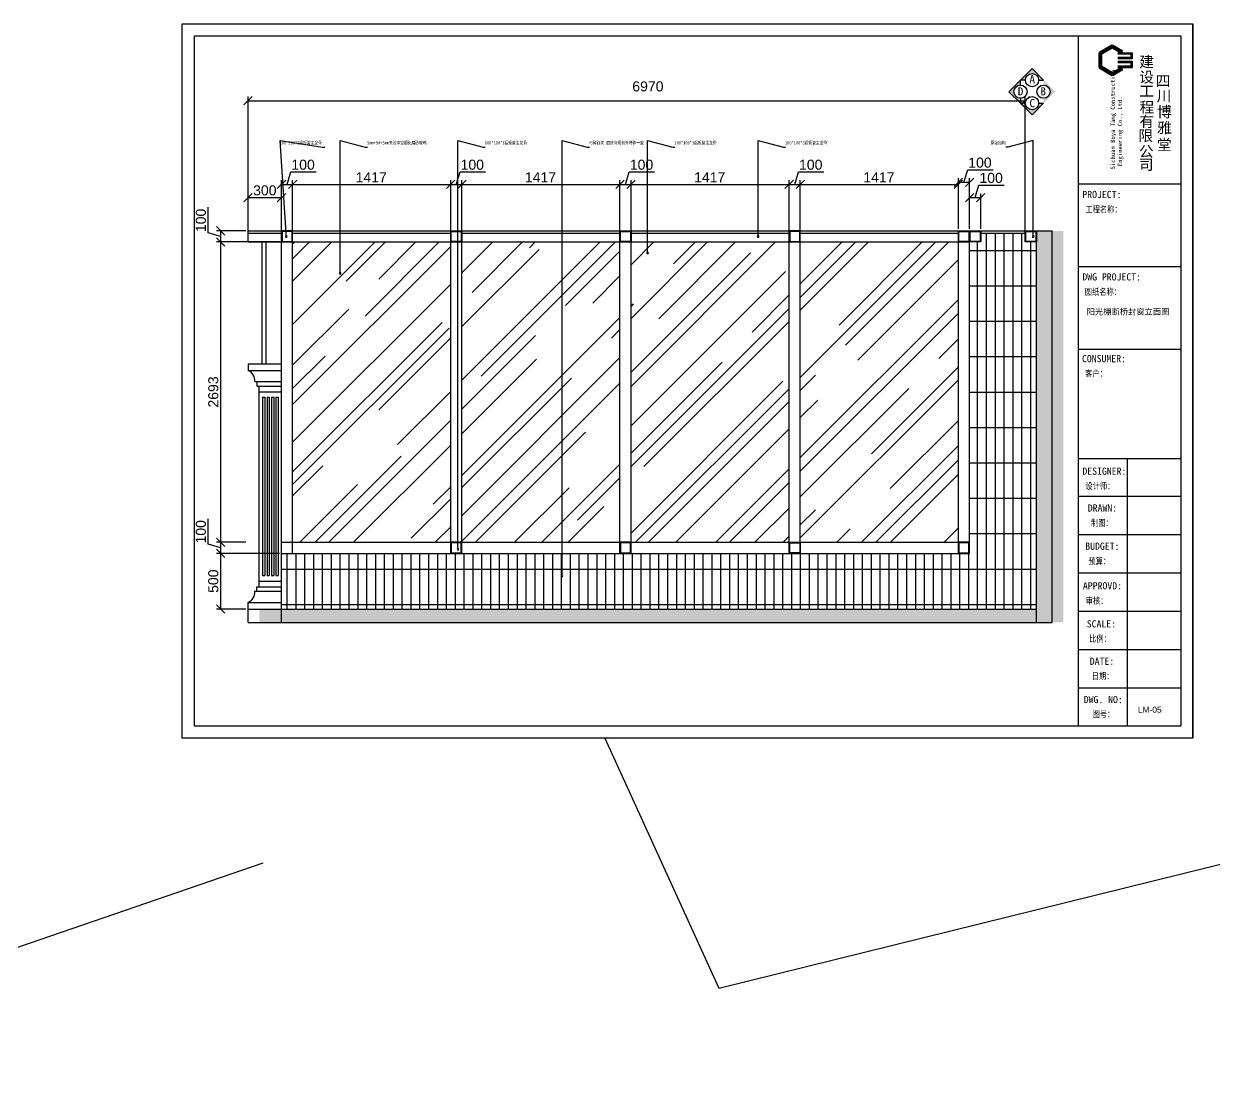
# Model space of a CAD drawing. Header units: inches. Extents: x -138455 to 599497, y -747149 to 13167.
# Drawn here: x 179157 to 189832, y -685852 to -676386 of the extents above; entities that cross this region are included whole.
import ezdxf
from ezdxf.enums import TextEntityAlignment as Align

# ---------------------------------------------------------------- set-up
doc = ezdxf.new("R2010")
doc.units = ezdxf.units.IN
doc.header["$MEASUREMENT"] = 0
for name, color, linetype in [('3', 3, 'Continuous'), ('4-插座', 20, 'Continuous'), ('TK', 7, 'Continuous'), ('标准图块', 2, 'Continuous')]:
    doc.layers.add(name, color=color, linetype=linetype)
doc.styles.add('-宋体', font='', dxfattribs={"width": 0.8})
doc.styles.add('12354', font='', dxfattribs={"height": 180})
doc.styles.add('MtXpl_', font='')
doc.styles.get("Standard").update_dxf_attribs({"font": 'arial.ttf'})
doc.styles.add('STYLE2', font='')
doc.styles.add('TK-SH', font='')
doc.styles.add('仿宋', font='', dxfattribs={"width": 0.8})
doc.styles.get('-宋体').set_extended_font_data('SimSun')
doc.styles.get('12354').set_extended_font_data('SimSun')
doc.styles.get('MtXpl_').set_extended_font_data('SimSun')
doc.styles.get('STYLE2').set_extended_font_data('宋体')
doc.styles.get('TK-SH').set_extended_font_data('STXihei')
doc.styles.get('仿宋').set_extended_font_data('FangSong')

msp = doc.modelspace()

# ---------------------------------------------------------------- hatches: boundary and pattern name
at = {"lineweight": 50}
msp.add_hatch(color=255, dxfattribs=at).paths.add_polyline_path([(188917.0081215064, -676579.9612411885), (188801.8701498181, -676646.4361801427), (188801.8701498181, -676779.3860580495), (188917.0081215064, -676845.8609970035), (189010.4157803499, -676791.932060021), (188978.5479558464, -676791.932060021), (188917.0081215064, -676827.4620999481), (188817.8040620694, -676770.186609521), (188817.8040620694, -676655.6356286709), (188917.0081215064, -676598.3601382453), (188978.5479558464, -676633.890178171), (189010.4157803499, -676633.890178171)])
for points in [[(189095.0302661541, -676645.081083114), (188968.3784972973, -676645.081083114), (188968.3784972973, -676656.765952098), (189083.3453971688, -676656.765952098), (189083.3453971688, -676689.6955445094), (188968.3784972973, -676689.6955445094), (188968.3784972973, -676701.3804134943), (189095.0302661541, -676701.3804134943)], [(189095.0302661541, -676721.7962165844), (188968.3784972973, -676721.7962165844), (188968.3784972973, -676733.4810855696), (189083.3453971688, -676733.4810855696), (189083.3453971688, -676766.4106779806), (188968.3784972973, -676766.4106779806), (188968.3784972973, -676778.0955469669), (189095.0302661541, -676778.0955469669)]]:
    msp.add_hatch(color=255).paths.add_polyline_path(points)
at = {"ltscale": 3}
h = msp.add_hatch(color=255, dxfattribs=at)
edge = h.paths.add_edge_path()
edge.add_line((188301.362378011, -677053.8853246882), (188301.362378011, -677098.1591249658))
edge.add_line((188301.362378011, -677098.1591249658), (188406.7964616759, -676994.9329505465))
edge.add_line((188406.7964616759, -676994.9329505466), (188301.362378011, -676891.7067761275))
edge.add_line((188301.362378011, -676891.7067761275), (188301.362378011, -676935.9805773473))
edge.add_ellipse((188301.3623784821, -676994.9329510177), major_axis=(0.003957247118266233, 58.95237353765487), ratio=0.9999999999022506, start_angle=270.0038465042483, end_angle=360.0038465041925, ccw=False)
edge.add_ellipse((188301.362378011, -676994.9329505466), major_axis=(0.6884193705193619, 58.9483544783244), ratio=0.9999999999022238, start_angle=180.6690896092493, end_angle=270.6690896091184, ccw=False)
edge = h.paths.add_edge_path()
edge.add_line((188257.0885777377, -676891.7067761275), (188301.362378011, -676891.7067761275))
edge.add_line((188301.362378011, -676891.7067761275), (188198.1362036018, -676786.2726924522))
edge.add_line((188198.1362036018, -676786.2726924522), (188094.9100291926, -676891.7067761275))
edge.add_line((188094.9100291926, -676891.7067761275), (188139.1838294659, -676891.7067761275))
edge.add_ellipse((188198.1362036018, -676891.7067761275), major_axis=(-0.1038610192716649, 58.95228265148405), ratio=0.9999999999042248, start_angle=269.89905748115007, end_angle=449.89905748115007, ccw=False)
edge = h.paths.add_edge_path()
edge.add_line((188094.9100291926, -676935.9805764051), (188094.9100291926, -676891.7067761275))
edge.add_line((188094.9100291926, -676891.7067761275), (187989.4759455277, -676994.9329505467))
edge.add_line((187989.4759455277, -676994.9329505466), (188094.9100291926, -677098.1591249658))
edge.add_line((188094.9100291926, -677098.1591249658), (188094.9100291926, -677053.8853246882))
edge.add_ellipse((188094.9100291926, -676994.9329505466), major_axis=(-0.6883868918351084, 58.94835485761271), ratio=0.999999999902224, start_angle=89.33094195904903, end_angle=179.3309419589182, ccw=False)
edge.add_ellipse((188094.9100291926, -676994.9329505466), major_axis=(0.6884193705193619, 58.9483544783244), ratio=0.9999999999022238, start_angle=0.6690896092492267, end_angle=90.66908960911837, ccw=False)
edge = h.paths.add_edge_path()
edge.add_line((188301.362378011, -677098.1591249658), (188257.0885777377, -677098.1591249658))
edge.add_ellipse((188198.1362036018, -677098.1591249658), major_axis=(-0.2763186070297383, 58.95172656470051), ratio=0.9999999999022464, start_angle=89.73144511679573, end_angle=269.7314451167957, ccw=False)
edge.add_line((188139.1838294659, -677098.1591249658), (188094.9100291926, -677098.1591249658))
edge.add_line((188094.9100291926, -677098.1591249658), (188198.1362036018, -677203.593208641))
edge.add_line((188198.1362036018, -677203.593208641), (188301.362378011, -677098.1591249658))
at = {"layer": '4-插座', "linetype": 'ByBlock', "ltscale": 20}
h = msp.add_hatch(color=255, dxfattribs=at)
h.paths.add_polyline_path([(188237.6919148784, -681635.599283338), (188237.6919148802, -681755.599283338), (188477.6919148801, -681755.599283338), (188477.6919148801, -678242.951365106), (188237.6919148784, -678242.951365106), (188237.6919148784, -678342.951365106)])
h.paths.add_polyline_path([(188237.6919148802, -681755.5992833381), (188237.6919148801, -681635.599283338), (181267.691914882, -681635.599283338), (181267.6919148819, -681755.599283338)])

# ---------------------------------------------------------------- linework, layer by layer
at = {"color": 255, "lineweight": -2}
for p, q in [((180578.4110160482, -682794.3715180086), (180578.3896578723, -676386.0961801506)), ((180578.3896578723, -676386.0961801506), (189640.5974476729, -676386.0961801506)), ((189640.5974476729, -676386.0961801506), (189640.6188057206, -682794.3715180088)), ((189640.6188055929, -682794.3715180086), (180578.4110160482, -682794.3715180086))]:
    msp.add_line(p, q, dxfattribs=at)
at = {"color": 255}
for p, q in [((189640.6188055929, -682794.3715180086), (189640.5974475453, -676386.0961801506)), ((189640.6188058491, -682794.371518024), (189640.5974478014, -676386.0961801661)), ((189640.6188055924, -682794.3715180088), (189640.5974475448, -676386.0961801509)), ((189640.6188058488, -682794.3715180241), (189640.5974478011, -676386.0961801662)), ((180686.2950841514, -682686.4874499673), (180686.2737261038, -676493.9802481921)), ((180686.2737261038, -676493.9802481921), (189532.7133793139, -676493.9802481921)), ((188612.1664123768, -676493.9802481921), (188612.1877704244, -682686.4874499673)), ((189532.7133793139, -676493.9802481921), (189532.7347373617, -682686.4874499673)), ((189532.7133793139, -676493.9802481921), (189532.7347373614, -682686.4874499673)), ((188968.3784972973, -676645.081083114), (189095.0302661541, -676645.081083114)), ((188968.3784972973, -676656.765952098), (189083.3453971688, -676656.765952098)), ((189083.3453971688, -676656.765952098), (189083.3453971688, -676689.6955445094)), ((189095.0302661541, -676645.081083114), (189095.0302661541, -676701.3804134943)), ((189083.3453971688, -676689.6955445094), (188968.3784972973, -676689.6955445094)), ((189095.0302661541, -676701.3804134943), (188968.3784972973, -676701.3804134943)), ((188968.3784972973, -676721.7962165844), (189095.0302661541, -676721.7962165844)), ((188968.3784972973, -676721.7962165844), (189095.0302661519, -676721.7962165844)), ((188968.3784972973, -676733.4810855696), (189083.3453971688, -676733.4810855696)), ((189083.3453971688, -676766.4106779806), (188968.3784972973, -676766.4106779806)), ((189083.3453971688, -676733.4810855696), (189083.3453971688, -676766.4106779806)), ((189095.0302661541, -676721.7962165844), (189095.0302661541, -676778.0955469669)), ((189095.0302661541, -676778.0955469669), (188968.3784972973, -676778.0955469669)), ((188968.3784972973, -676778.0955469669), (189095.0302661519, -676778.0955469669)), ((188612.1664123768, -677822.4945163848), (189532.7133793139, -677822.4945163848)), ((188612.1664123768, -678563.9263288508), (189532.7133793139, -678563.9263288508)), ((188612.1664123768, -679305.3581413162), (189532.7133793139, -679305.3581413162)), ((188612.1877704244, -680283.7551642419), (189532.7347373617, -680283.7551642419)), ((189051.9950952505, -680283.7551642419), (189051.9950952505, -682686.4874499673)), ((189532.7347373617, -680627.002633631), (188612.1877704244, -680627.002633631)), ((189532.7347373617, -680970.2501030208), (188612.1877704244, -680970.2501030208)), ((189532.7347373617, -681313.4975724106), (188612.1877704244, -681313.4975724106)), ((189532.7347373617, -681656.7450417993), (188612.1877704244, -681656.7450417993)), ((189532.7347373617, -681999.9925111881), (188612.1877704244, -681999.9925111881)), ((189532.7347373617, -682343.2399805774), (188612.1877704244, -682343.2399805774)), ((189532.7347373614, -682686.4874499673), (180686.2950841514, -682686.4874499673))]:
    msp.add_line(p, q, dxfattribs=at)
at = {"color": 255, "lineweight": 50}
for p, q in [((188917.0081215064, -676579.9612411885), (188801.8701498181, -676646.4361801427)), ((188801.8701498181, -676646.4361801427), (188801.8701498181, -676779.3860580502)), ((188917.0081215064, -676598.3601382453), (188817.8040620694, -676655.6356286709)), ((188817.8040620694, -676655.6356286709), (188817.8040620694, -676770.186609521)), ((189010.4157803499, -676633.890178171), (188917.0081215064, -676579.9612411885)), ((188978.5479558464, -676633.890178171), (188917.0081215064, -676598.3601382453)), ((189010.4157803482, -676633.890178171), (188978.5479558464, -676633.890178171)), ((188817.8040620694, -676770.186609521), (188917.0081215064, -676827.4620999481)), ((188801.8701498181, -676779.3860580502), (188917.0081215064, -676845.8609970035)), ((188917.0081215064, -676827.4620999481), (188978.5479558464, -676791.932060021)), ((188917.0081215064, -676845.8609970035), (189010.4157803499, -676791.932060021)), ((189010.4157803482, -676791.9320600214), (188978.5479558464, -676791.9320600214))]:
    msp.add_line(p, q, dxfattribs=at)
at = {"color": 255, "ltscale": 3}
for p, q in [((188094.9100291926, -676891.7067761275), (188198.1362036018, -676786.2726924522)), ((188301.362378011, -676891.7067761275), (188198.1362036018, -676786.2726924522)), ((188094.9100291926, -676891.7067761275), (187989.4759455277, -676994.9329505466)), ((188094.9100291926, -676935.9805764051), (188094.9100291926, -676891.7067761275)), ((188139.1838294659, -676891.7067761275), (188094.9100291926, -676891.7067761275)), ((188257.0885777377, -676891.7067761275), (188301.362378011, -676891.7067761275)), ((188094.9100291926, -677098.1591249658), (187989.4759455277, -676994.9329505466)), ((188094.9100291926, -677053.8853246882), (188094.9100291926, -677098.1591249658)), ((188139.1838294659, -677098.1591249658), (188094.9100291926, -677098.1591249658)), ((188094.9100291926, -677098.1591249658), (188198.1362036018, -677203.593208641)), ((188301.362378011, -677098.1591249658), (188198.1362036018, -677203.593208641)), ((188257.0885777377, -677098.1591249658), (188301.362378011, -677098.1591249658))]:
    msp.add_line(p, q, dxfattribs=at)
at = {"color": 255, "linetype": 'ByBlock'}
for p, q in [((181205.1919148802, -677038.8052575635), (181130.1919148802, -677113.8052575635)), ((188100.1919148802, -677113.8052575635), (188175.1919148802, -677038.8052575635)), ((181505.1919148819, -677789.1413811793), (181430.1919148819, -677864.1413811793)), ((181530.1919148819, -677864.1413811793), (181605.1919148819, -677789.1413811793)), ((181605.1919148819, -677789.1413811793), (181530.1919148819, -677864.1413811793)), ((182947.691914881, -677864.1413811793), (183022.691914881, -677789.1413811793)), ((183022.691914881, -677789.141381179), (182947.691914881, -677864.141381179)), ((183047.691914881, -677864.141381179), (183122.691914881, -677789.141381179)), ((183122.691914881, -677789.141381179), (183047.691914881, -677864.141381179)), ((184465.1919148801, -677864.141381179), (184540.1919148801, -677789.141381179)), ((184540.1919148811, -677789.1413811774), (184465.1919148811, -677864.1413811774)), ((184565.1919148811, -677864.1413811774), (184640.1919148811, -677789.1413811774)), ((184640.1919148811, -677789.1413811774), (184565.1919148811, -677864.1413811774)), ((186057.6919148795, -677789.1413811791), (185982.6919148795, -677864.1413811791)), ((185982.6919148802, -677864.1413811774), (186057.6919148802, -677789.1413811774)), ((186082.6919148795, -677864.1413811791), (186157.6919148795, -677789.1413811791)), ((186157.6919148795, -677789.1413811791), (186082.6919148795, -677864.1413811791)), ((187575.1919148786, -677770.3913811793), (187500.1919148786, -677845.3913811793)), ((187500.1919148786, -677864.1413811791), (187575.1919148786, -677789.1413811791)), ((187600.1919148746, -677845.3913811793), (187675.1919148746, -677770.3913811793)), ((181205.1919148802, -677907.5387876882), (181130.1919148802, -677982.5387876882)), ((181430.1919148819, -677982.5387876882), (181505.1919148819, -677907.5387876882)), ((187675.1919148727, -677907.5387876882), (187600.1919148727, -677982.5387876882)), ((187700.1919148744, -677982.5387876882), (187775.1919148744, -677907.5387876882)), ((180958.5391712731, -678280.4513651058), (180883.5391712731, -678205.4513651058)), ((180883.5391712731, -678305.4513651059), (180958.5391712731, -678380.4513651059)), ((180958.5391712756, -678380.4513651059), (180883.5391712756, -678305.4513651059)), ((180883.5391712756, -680998.0992833378), (180958.5391712756, -681073.0992833378)), ((180958.5391712756, -681073.0992833378), (180883.5391712756, -680998.0992833378)), ((180883.5391712756, -681098.0992833378), (180958.5391712756, -681173.0992833378)), ((180958.539171275, -681173.0992833378), (180883.539171275, -681098.0992833378)), ((180883.539171275, -681598.0992833378), (180958.539171275, -681673.0992833378))]:
    msp.add_line(p, q, dxfattribs=at)
at = {"color": 255, "linetype": 'ByBlock', "lineweight": -2}
for p, q in [((181509.3272469678, -678278.6205831543), (181508.366853856, -678263.6513598921)), ((185742.0259732197, -678278.5898064163), (185742.0259732197, -678263.5898064163)), ((188208.2887085136, -678278.5898064163), (188208.2887085136, -678263.5898064163)), ((184750.1589057513, -678427.3835439685), (184750.1589057513, -678412.3835439685)), ((181993.3482382931, -678607.6223176809), (181993.3482382931, -678592.6223176809)), ((183050.1951687008, -681083.1831380784), (183050.1951687008, -681068.1831380784)), ((183983.7069219942, -681321.4415568556), (183983.7069219942, -681306.4415568556))]:
    msp.add_line(p, q, dxfattribs=at)
at = {"color": 255, "linetype": 'ByBlock'}
for centre, radius, start, end in [((181510.2876400795, -678293.5898064163), 7.500000000022846, 93.67094246624278, 273.6709424662428), ((181510.2876400795, -678293.5898064163), 7.500000000022846, 273.6709424662428, 93.67094246624278), ((185742.0259732197, -678293.5898064163), 7.5, 90, 270), ((185742.0259732197, -678293.5898064163), 7.5, 270, 90), ((188208.2887085136, -678293.5898064163), 7.5, 90, 270), ((188208.2887085136, -678293.5898064163), 7.5, 270, 90), ((184750.1589057513, -678442.3835439685), 7.5, 90, 270), ((184750.1589057513, -678442.3835439685), 7.5, 270, 90), ((181993.3482382931, -678622.6223176809), 7.5, 90, 270), ((181993.3482382931, -678622.6223176809), 7.5, 270, 90), ((183050.1951687008, -681098.1831380784), 7.5, 90, 270), ((183050.1951687008, -681098.1831380784), 7.5, 270, 90), ((183983.7069219942, -681336.4415568556), 7.5, 90, 270), ((183983.7069219942, -681336.4415568556), 7.5, 270, 90)]:
    msp.add_arc(centre, radius, start, end, dxfattribs=at)
at = {"color": 255, "ltscale": 3}
for centre, major_axis, ratio, start_param, end_param in [((188198.1362036018, -676891.7067761275), (0.2067656744142104, 58.9520115423357), 0.9999999999022484, -1.567288985465143, 4.715896321714443), ((188094.9100291926, -676994.9329505466), (0.01363757232022902, 58.95237256420145), 0.9999999999042253, -1.570564994763929, 4.712620312415657), ((188301.362378011, -676994.9329505466), (0.2067656744142104, 58.9520115423357), 0.9999999999022484, -1.567288985465143, 4.715896321714443), ((188198.1362036018, -677098.1591249658), (0.2067656744142104, 58.9520115423357), 0.9999999999022484, -1.567288985465143, 4.715896321714443)]:
    msp.add_ellipse(centre, major_axis=major_axis, ratio=ratio, start_param=start_param, end_param=end_param, dxfattribs=at)
at = {"layer": '4-插座', "color": 255, "linetype": 'ByBlock', "ltscale": 20}
for p, q in [((181167.6919148802, -678274.201365106), (181167.6919148802, -677038.8052575635)), ((181167.6919148802, -677076.3052575635), (188137.6919148802, -677076.3052575635)), ((188137.6919148802, -678274.201365106), (188137.6919148802, -677038.8052575635)), ((181508.366853856, -678263.6513598921), (181455.0265162124, -677432.2590755149)), ((181455.0265162124, -677432.2590755149), (181836.2765162142, -677492.9805040862)), ((181836.2765162142, -677492.9805040862), (181855.0265162142, -677492.9805040862)), ((181993.3482382931, -678592.6223176809), (181993.3482382931, -677433.2590755149)), ((181993.3482382931, -677433.2590755149), (182219.3371144277, -677492.9805040862)), ((182219.3371144277, -677492.9805040862), (182238.0871144277, -677492.9805040862)), ((183050.1951687008, -681068.1831380784), (183050.1951687008, -677433.2590755149)), ((183050.1951687008, -677433.2590755149), (183276.1840448354, -677492.9805040862)), ((183276.1840448354, -677492.9805040862), (183294.9340448354, -677492.9805040862)), ((183983.7069219942, -681306.4415568556), (183983.7069219942, -677433.2590755149)), ((183983.7069219942, -677433.2590755149), (184209.6957981288, -677493.1519326577)), ((184209.6957981288, -677493.1519326577), (184228.4457981288, -677493.1519326577)), ((184750.1589057513, -678412.3835439685), (184750.1589057513, -677433.2590755149)), ((184750.1589057513, -677433.2590755149), (184976.1477818859, -677492.9805040862)), ((184976.1477818859, -677492.9805040862), (184994.8977818859, -677492.9805040862)), ((185742.0259732197, -678263.5898064163), (185742.0259732197, -677433.2590755149)), ((185742.0259732197, -677433.2590755149), (185968.0148493543, -677492.9805040862)), ((185968.0148493543, -677492.9805040862), (185986.7648493543, -677492.9805040862)), ((187982.299832379, -677492.6376469434), (187963.549832379, -677492.6376469434)), ((188208.2887085136, -677433.2590755149), (187982.299832379, -677492.6376469434)), ((188208.2887085136, -678263.5898064163), (188208.2887085136, -677433.2590755149)), ((181517.6919148819, -677826.6413811793), (181551.1648855504, -677715.0648122844)), ((181551.1648855504, -677715.0648122844), (181778.7330983744, -677715.0648122844)), ((183035.191914881, -677826.641381179), (183068.6648855495, -677715.0648122841)), ((183068.6648855495, -677715.0648122841), (183296.2330983735, -677715.0648122841)), ((184552.6919148811, -677826.6413811774), (184586.1648855496, -677715.0648122823)), ((184586.1648855496, -677715.0648122823), (184813.7330983736, -677715.0648122823)), ((186070.1919148795, -677826.6413811791), (186103.6648855479, -677715.0648122842)), ((186103.6648855479, -677715.0648122842), (186331.233098372, -677715.0648122842)), ((187587.6919148766, -677807.8913811793), (187621.164885545, -677696.3148122844)), ((187621.164885545, -677696.3148122844), (187848.7330983691, -677696.3148122844)), ((181467.6919148819, -678242.951365106), (181467.6919148819, -677789.1413811793)), ((181467.6919148819, -677826.6413811793), (181567.6919148819, -677826.6413811793)), ((181567.6919148819, -678242.951365106), (181567.6919148819, -677789.1413811793)), ((181567.6919148819, -678242.951365106), (181567.6919148819, -677789.1413811793)), ((181567.6919148819, -677826.6413811793), (182985.191914881, -677826.6413811793)), ((182985.191914881, -678224.2013651057), (182985.191914881, -677789.1413811793)), ((182985.191914881, -678242.9513651057), (182985.191914881, -677789.141381179)), ((182985.191914881, -677826.641381179), (183085.191914881, -677826.641381179)), ((183085.191914881, -678242.9513651057), (183085.191914881, -677789.141381179)), ((183085.191914881, -678242.9513651057), (183085.191914881, -677789.141381179)), ((183085.191914881, -677826.641381179), (184502.6919148801, -677826.641381179)), ((184502.6919148801, -678224.2013651053), (184502.6919148801, -677789.141381179)), ((184502.6919148811, -678242.951365104), (184502.6919148811, -677789.1413811774)), ((184502.6919148811, -677826.6413811774), (184602.6919148811, -677826.6413811774)), ((184602.6919148811, -678242.951365104), (184602.6919148811, -677789.1413811774)), ((184602.6919148811, -678242.951365104), (184602.6919148811, -677789.1413811774)), ((184602.6919148811, -677826.6413811774), (186020.1919148802, -677826.6413811774)), ((186020.1919148795, -678242.9513651058), (186020.1919148795, -677789.1413811791)), ((186020.1919148802, -678224.2013651037), (186020.1919148802, -677789.1413811774)), ((186020.1919148795, -677826.6413811791), (186120.1919148795, -677826.6413811791)), ((186120.1919148795, -678242.9513651058), (186120.1919148795, -677789.1413811791)), ((186120.1919148795, -678242.9513651058), (186120.1919148795, -677789.1413811791)), ((186120.1919148795, -677826.6413811791), (187537.6919148786, -677826.6413811791)), ((187537.6919148786, -678224.2013651055), (187537.6919148786, -677770.3913811793)), ((187537.6919148786, -678224.2013651055), (187537.6919148786, -677789.1413811791)), ((187537.6919148786, -677807.8913811793), (187637.6919148746, -677807.8913811793)), ((187637.6919148746, -678224.2013651053), (187637.6919148746, -677770.3913811793)), ((187687.6919148735, -677945.0387876882), (187721.164885542, -677833.4622187933)), ((187721.164885542, -677833.4622187933), (187948.7330983661, -677833.4622187933)), ((181167.6919148802, -678224.201365106), (181167.6919148802, -677907.5387876882)), ((181167.6919148802, -677945.0387876882), (181467.6919148819, -677945.0387876882)), ((181467.6919148819, -678224.201365106), (181467.6919148819, -677907.5387876882)), ((187637.6919148727, -678224.2013651053), (187637.6919148727, -677907.5387876882)), ((187637.6919148727, -677945.0387876882), (187737.6919148744, -677945.0387876882)), ((187737.6919148744, -678224.201365106), (187737.6919148744, -677907.5387876882)), ((180809.4626023782, -678259.4783944375), (180809.4626023782, -678031.9101816134)), ((180921.0391712731, -678292.9513651059), (180809.4626023782, -678259.4783944375)), ((181148.9419148806, -678242.9513651058), (180883.5391712731, -678242.9513651058)), ((180921.0391712731, -678242.9513651058), (180921.0391712731, -678342.9513651059)), ((181167.6919148802, -678342.951365106), (181167.6919148802, -678242.951365106)), ((181167.6919148802, -678242.951365106), (188377.6919148802, -678242.951365106)), ((181167.6919148802, -678262.951365106), (181467.6919148838, -678262.951365106)), ((181567.6919148836, -678242.951365106), (181467.6919148838, -678242.951365106)), ((181467.6919148838, -678242.951365106), (181467.6919148837, -678342.951365106)), ((181562.6919148836, -678247.951365106), (181472.6919148838, -678247.951365106)), ((181472.6919148838, -678247.951365106), (181472.6919148837, -678337.951365106)), ((181562.6919148837, -678337.951365106), (181562.6919148836, -678247.951365106)), ((181567.6919148837, -678342.951365106), (181567.6919148836, -678242.951365106)), ((181567.6919148836, -678262.951365106), (182985.1919148824, -678262.951365106)), ((182985.1919148824, -678242.9513651058), (183085.1919148822, -678242.9513651058)), ((182985.1919148823, -678342.9513651058), (182985.1919148824, -678242.9513651058)), ((182990.1919148824, -678247.9513651058), (183080.1919148822, -678247.9513651058)), ((182990.1919148823, -678337.9513651058), (182990.1919148824, -678247.9513651058)), ((183080.1919148822, -678247.9513651058), (183080.1919148823, -678337.9513651058)), ((183085.1919148822, -678242.9513651058), (183085.1919148823, -678342.9513651058)), ((183085.1919148822, -678262.951365106), (184502.6919148811, -678262.951365106)), ((184502.6919148811, -678242.9513651058), (184602.6919148809, -678242.9513651058)), ((184502.691914881, -678342.9513651058), (184502.6919148811, -678242.9513651058)), ((184507.6919148811, -678247.9513651058), (184597.6919148809, -678247.9513651058)), ((184507.691914881, -678337.9513651058), (184507.6919148811, -678247.9513651058)), ((184597.6919148809, -678247.9513651058), (184597.691914881, -678337.9513651058)), ((184602.6919148809, -678242.9513651058), (184602.691914881, -678342.9513651058)), ((184602.6919148809, -678262.951365106), (186020.1919148798, -678262.951365106)), ((186120.1919148796, -678242.9513651058), (186020.1919148798, -678242.9513651058)), ((186020.1919148798, -678242.9513651058), (186020.1919148797, -678342.9513651058)), ((186115.1919148796, -678247.9513651058), (186025.1919148798, -678247.9513651058)), ((186025.1919148798, -678247.9513651058), (186025.1919148797, -678337.9513651058)), ((186115.1919148797, -678337.9513651058), (186115.1919148796, -678247.9513651058)), ((186120.1919148797, -678342.9513651058), (186120.1919148796, -678242.9513651058)), ((186120.1919148796, -678262.951365106), (187537.6919148782, -678262.951365106)), ((187537.6919148786, -678242.951365106), (187637.6919148783, -678242.951365106)), ((187537.6919148784, -678342.951365106), (187537.6919148786, -678242.951365106)), ((187542.6919148786, -678247.951365106), (187632.6919148783, -678247.951365106)), ((187542.6919148784, -678337.951365106), (187542.6919148786, -678247.951365106)), ((187632.6919148783, -678247.951365106), (187632.6919148784, -678337.951365106)), ((187637.6919148746, -678242.951365106), (187737.6919148744, -678242.951365106)), ((187637.6919148745, -678342.951365106), (187637.6919148746, -678242.951365106)), ((187637.6919148783, -678242.951365106), (187637.6919148784, -678342.951365106)), ((187642.6919148746, -678247.951365106), (187732.6919148744, -678247.951365106)), ((187642.6919148745, -678337.951365106), (187642.6919148746, -678247.951365106)), ((187732.6919148744, -678247.951365106), (187732.6919148745, -678337.951365106)), ((187737.6919148744, -678242.951365106), (187737.6919148745, -678342.951365106)), ((187737.6919148744, -678262.951365106), (188137.6919148766, -678262.951365106)), ((188137.6919148766, -678242.951365106), (188237.6919148763, -678242.951365106)), ((188137.6919148765, -678342.951365106), (188137.6919148766, -678242.951365106)), ((188142.6919148766, -678247.951365106), (188232.6919148763, -678247.951365106)), ((188142.6919148765, -678337.951365106), (188142.6919148766, -678247.951365106)), ((188232.6919148763, -678247.951365106), (188232.6919148765, -678337.951365106)), ((188237.6919148781, -681635.599283338), (188237.6919148781, -678242.951365106)), ((188237.6919148782, -681755.599283338), (188237.6919148782, -678242.951365106)), ((188237.6919148763, -678242.951365106), (188237.6919148765, -678342.951365106)), ((188377.6919148802, -681755.599283338), (188377.6919148802, -678242.951365106)), ((181448.9419148841, -678342.9513651059), (180883.5391712731, -678342.9513651059)), ((181448.9419148841, -678342.9513651059), (180883.5391712756, -678342.9513651059)), ((180921.0391712756, -678342.9513651059), (180921.0391712756, -681035.5992833378)), ((181167.6919148802, -678342.951365106), (181467.6919148817, -678342.951365106)), ((181294.9003948717, -679435.599283339), (181294.9003948717, -678342.951365106)), ((181329.7880639121, -679435.599283339), (181329.7880639121, -678342.951365106)), ((181329.7880639121, -679435.599283339), (181329.7880639121, -678342.951365106)), ((181467.6919148837, -678342.951365106), (181567.6919148837, -678342.951365106)), ((181467.6919148817, -679435.5992833392), (181467.6919148817, -678342.951365106)), ((181472.6919148837, -678337.951365106), (181562.6919148837, -678337.951365106)), ((181567.6919148837, -678342.9513651056), (187637.6919148783, -678342.951365106)), ((183085.1919148823, -678342.9513651058), (182985.1919148823, -678342.9513651058)), ((183080.1919148823, -678337.9513651058), (182990.1919148823, -678337.9513651058)), ((184602.691914881, -678342.9513651058), (184502.691914881, -678342.9513651058)), ((184597.691914881, -678337.9513651058), (184507.691914881, -678337.9513651058)), ((186020.1919148797, -678342.9513651058), (186120.1919148797, -678342.9513651058)), ((186025.1919148797, -678337.9513651058), (186115.1919148797, -678337.9513651058)), ((187637.6919148784, -678342.951365106), (187537.6919148784, -678342.951365106)), ((187632.6919148784, -678337.951365106), (187542.6919148784, -678337.951365106)), ((187737.6919148745, -678342.951365106), (187637.6919148745, -678342.951365106)), ((187732.6919148745, -678337.951365106), (187642.6919148745, -678337.951365106)), ((188237.6919148765, -678342.951365106), (188137.6919148765, -678342.951365106)), ((188232.6919148765, -678337.951365106), (188142.6919148765, -678337.951365106)), ((181167.6919148818, -679435.5992833388), (181167.6919148818, -679495.5992833388)), ((181167.6919148818, -679435.5992833388), (181467.6919148817, -679435.5992833393)), ((181167.6919148818, -679495.5992833388), (181467.6919148817, -679495.5992833388)), ((181227.6919148818, -679595.5992833388), (181467.6919148818, -679595.5992833388)), ((181247.6919148819, -679595.5992833388), (181247.6919148819, -679635.5992833388)), ((181247.6919148819, -679635.5992833388), (181467.6919148818, -679635.5992833388)), ((181267.6919148818, -679635.5992833388), (181467.6919148819, -679635.5992833388)), ((181267.6919148817, -679685.5992833388), (181467.6919148818, -679685.5992833388)), ((181297.6919148817, -679735.5992833388), (181317.6919148817, -679735.5992833388)), ((181297.6919148817, -679735.5992833388), (181297.6919148817, -681335.5992833388)), ((181317.6919148817, -679735.5992833388), (181317.6919148817, -681335.5992833388)), ((181337.6919148817, -679735.5992833388), (181357.6919148817, -679735.5992833388)), ((181337.6919148817, -679735.5992833388), (181337.6919148817, -681335.5992833388)), ((181357.6919148817, -679735.5992833388), (181357.6919148817, -681335.5992833388)), ((181377.6919148817, -679735.5992833388), (181397.6919148817, -679735.5992833388)), ((181377.6919148817, -679735.5992833388), (181377.6919148817, -681335.5992833388)), ((181397.6919148817, -679735.5992833388), (181397.6919148817, -681335.5992833388)), ((181417.6919148817, -679735.5992833388), (181437.6919148817, -679735.5992833388)), ((181417.6919148817, -679735.5992833388), (181417.6919148817, -681335.5992833388)), ((181437.6919148817, -679735.5992833388), (181437.6919148817, -681335.5992833388)), ((180809.4626023807, -681052.1263126694), (180809.4626023807, -680824.5580998454)), ((181148.9419148831, -681035.5992833378), (180883.5391712756, -681035.5992833378)), ((181148.9419148831, -681035.5992833378), (180883.5391712756, -681035.5992833378)), ((180921.0391712756, -681035.5992833378), (180921.0391712756, -681135.5992833378)), ((181467.6919148818, -681035.599283338), (187637.6919148786, -681035.599283338)), ((183085.191914882, -681035.5992833377), (182985.191914882, -681035.5992833377)), ((182985.191914882, -681035.5992833377), (182985.1919148822, -681135.5992833377)), ((183080.191914882, -681040.5992833377), (182990.191914882, -681040.5992833377)), ((182990.191914882, -681040.5992833377), (182990.1919148822, -681130.5992833377)), ((183080.1919148819, -681130.5992833378), (183080.191914882, -681040.5992833377)), ((183085.1919148819, -681135.5992833378), (183085.191914882, -681035.5992833377)), ((184602.6919148808, -681035.5992833377), (184502.6919148808, -681035.5992833377)), ((184502.6919148808, -681035.5992833377), (184502.6919148809, -681135.5992833377)), ((184597.6919148808, -681040.5992833377), (184507.6919148808, -681040.5992833377)), ((184507.6919148808, -681040.5992833377), (184507.6919148809, -681130.5992833377)), ((184597.6919148806, -681130.5992833378), (184597.6919148808, -681040.5992833377)), ((184602.6919148806, -681135.5992833378), (184602.6919148808, -681035.5992833377)), ((186020.1919148801, -681135.5992833378), (186020.1919148799, -681035.5992833377)), ((186020.1919148799, -681035.5992833377), (186120.1919148799, -681035.5992833377)), ((186025.1919148801, -681130.5992833378), (186025.1919148799, -681040.5992833377)), ((186025.1919148799, -681040.5992833377), (186115.1919148799, -681040.5992833377)), ((186115.1919148799, -681040.5992833377), (186115.1919148798, -681130.5992833377)), ((186120.1919148799, -681035.5992833377), (186120.1919148798, -681135.5992833377)), ((187637.6919148784, -681035.599283338), (187537.6919148784, -681035.599283338)), ((187537.6919148784, -681035.599283338), (187537.6919148786, -681135.599283338)), ((187632.6919148784, -681040.599283338), (187542.6919148784, -681040.599283338)), ((187542.6919148784, -681040.599283338), (187542.6919148786, -681130.599283338)), ((187632.6919148783, -681130.5992833381), (187632.6919148784, -681040.599283338)), ((187637.6919148783, -681135.5992833381), (187637.6919148784, -681035.599283338)), ((180921.0391712756, -681085.5992833378), (180809.4626023807, -681052.1263126694)), ((181448.9419148823, -681135.5992833378), (180883.5391712756, -681135.5992833378)), ((181448.9419148823, -681135.5992833378), (180883.539171275, -681135.5992833378)), ((180921.039171275, -681135.5992833378), (180921.039171275, -681635.5992833378)), ((181467.6919148818, -681135.599283338), (187637.6919148786, -681135.5992833378)), ((182985.1919148822, -681135.5992833377), (183085.1919148819, -681135.5992833378)), ((182990.1919148822, -681130.5992833377), (183080.1919148819, -681130.5992833378)), ((184502.6919148809, -681135.5992833377), (184602.6919148806, -681135.5992833378)), ((184507.6919148809, -681130.5992833377), (184597.6919148806, -681130.5992833378)), ((186120.1919148798, -681135.5992833377), (186020.1919148801, -681135.5992833378)), ((186115.1919148798, -681130.5992833377), (186025.1919148801, -681130.5992833378)), ((187537.6919148786, -681135.599283338), (187637.6919148783, -681135.5992833381)), ((187542.6919148786, -681130.599283338), (187632.6919148783, -681130.5992833381)), ((181297.6919148817, -681335.5992833388), (181317.6919148817, -681335.5992833386)), ((181337.6919148816, -681335.5992833386), (181357.6919148817, -681335.5992833386)), ((181377.6919148816, -681335.5992833386), (181397.6919148817, -681335.5992833388)), ((181417.6919148817, -681335.5992833388), (181437.6919148817, -681335.5992833388)), ((181247.6919148819, -681435.5992833388), (181467.6919148819, -681435.5992833386)), ((181247.6919148819, -681475.5992833388), (181247.6919148819, -681435.5992833388)), ((181267.6919148818, -681385.5992833388), (181467.6919148819, -681385.5992833388)), ((181167.6919148818, -681575.5992833388), (181467.6919148818, -681575.5992833388)), ((181167.6919148818, -681635.5992833388), (181167.6919148818, -681575.5992833388)), ((181227.6919148818, -681475.5992833388), (181467.6919148819, -681475.5992833388)), ((181148.9419148825, -681635.5992833378), (180883.539171275, -681635.5992833378)), ((181167.6919148802, -681635.599283338), (188237.6919148783, -681635.599283338)), ((181167.6919148819, -681635.5992833388), (181467.6919148818, -681635.5992833382)), ((181167.6919148802, -681755.599283338), (188377.6919148802, -681755.599283338)), ((184367.3531294791, -682794.3715180086), (185388.8044287488, -685035.0407030713)), ((185388.8044287488, -685035.0407030713), (191449.4217836121, -683537.8453627492)), ((175650.9588049026, -685851.692940735), (181302.9959665684, -683912.1437691017))]:
    msp.add_line(p, q, dxfattribs=at)
at = {"layer": '4-插座', "color": 255, "linetype": 'Continuous', "ltscale": 20}
for p, q in [((187789.5669148799, -681635.5992833381), (187789.5669148799, -678262.951365106)), ((187868.9419148799, -681635.5992833381), (187868.9419148799, -678262.951365106)), ((187948.3169148799, -681635.5992833381), (187948.3169148799, -678262.951365106)), ((188027.6919148799, -681635.5992833381), (188027.6919148799, -678262.951365106)), ((188107.0669148799, -681635.5992833381), (188107.0669148799, -678262.951365106)), ((181567.6919148839, -678363.752386106), (181588.4929358842, -678342.9513651056)), ((181567.6919148839, -679082.1728757914), (182306.9134255697, -678342.9513651058)), ((181567.6919148837, -678493.0680742494), (181717.8086240275, -678342.9513651055)), ((181567.6919148838, -678694.2258113613), (181918.9663611396, -678342.9513651056)), ((182048.9965083272, -678694.2629460073), (182400.308089229, -678342.9513651056)), ((182217.8253234033, -679006.7758590207), (182881.6498173183, -678342.9513651057)), ((182339.9568066497, -678676.3024337653), (182673.3078753093, -678342.9513651058)), ((183085.1919148824, -678620.7509956306), (183362.9915454075, -678342.9513651056)), ((183085.1919148825, -679583.4344518093), (184325.6750015861, -678342.9513651058)), ((183176.9166771334, -678794.8418145634), (183628.8071265911, -678342.9513651057)), ((183259.5350334472, -679545.5912262846), (184462.174894626, -678342.9513651058)), ((183690.5873272584, -678396.1184427878), (183743.7544049406, -678342.9513651057)), ((184602.6919148812, -679639.2753242217), (185899.015873997, -678342.9513651059)), ((184602.6919148812, -678547.2761798998), (184807.0167296752, -678342.9513651058)), ((184602.6919148812, -679028.6179079891), (185288.3584577646, -678342.9513651058)), ((184850.8364181006, -679031.9205761596), (185539.8056291543, -678342.9513651058)), ((184983.7442086925, -678539.8025407251), (185180.5953843115, -678342.951365106)), ((186120.1919148799, -678840.1958139086), (186617.4363636825, -678342.951365106)), ((186120.1919148798, -679558.6163035941), (187335.856853368, -678342.951365106)), ((186120.1919148799, -678718.064330662), (186495.304880436, -678342.951365106)), ((186120.1919148798, -678955.1430922584), (186732.3836420323, -678342.9513651059)), ((186467.2825198931, -679089.3942153344), (187213.7253701215, -678342.951365106)), ((186524.7561590679, -679268.9993377558), (187450.8041317175, -678342.951365106)), ((187710.1919148799, -681635.5992833381), (187710.1919148799, -678342.951365106)), ((188186.4419148799, -681635.5992833381), (188186.4419148799, -678342.951365106)), ((181567.6919148838, -679800.5933654769), (182985.1919148822, -678383.0933654787)), ((183085.1919148824, -679102.09272372), (183776.7977860208, -678410.4868525816)), ((184013.876547617, -678913.3811953614), (184502.691914881, -678424.5658280975)), ((184602.6919148812, -679509.9596360784), (185673.4278787907, -678439.223672169)), ((188237.6919148782, -678421.7753242219), (187637.6919148784, -678421.7753242219)), ((186636.1113349692, -679401.9071283477), (187537.6919148781, -678500.3265484388)), ((184258.1395141099, -678891.828580671), (184502.6919148808, -678647.2761799002)), ((184602.6919148811, -679991.3013641678), (185985.9407918039, -678608.0524872451)), ((181567.6919148837, -680138.2509956292), (182985.191914882, -678720.7509956309)), ((188237.6919148782, -678739.2753242219), (187637.6919148784, -678739.2753242219)), ((184602.6919148812, -678920.8548345361), (184624.5339638497, -678899.0127855678)), ((185687.7962885845, -679150.4599569576), (186020.1919148797, -678818.0643306624)), ((186120.1919148798, -680277.0367932797), (187537.6919148782, -678859.5367932813)), ((181567.6919148838, -679448.5673255312), (182070.5491230176, -678945.7101173974)), ((184602.6919148812, -680357.6958139073), (186020.1919148796, -678940.1958139089)), ((186120.1919148797, -680399.1682765263), (187537.6919148781, -678981.668276528)), ((181567.6919148838, -680404.0665768129), (182907.5089935013, -679064.2494981955)), ((181567.6919148838, -680519.0138551625), (182972.1668375728, -679114.5389324734)), ((183085.1919148824, -680438.3548345349), (184502.6919148808, -679020.8548345366)), ((184717.9286275089, -680357.4063796294), (186020.1919148796, -679055.1430922587)), ((188237.6919148782, -679056.7753242219), (187637.6919148784, -679056.7753242219)), ((182339.9568066498, -679847.3278319526), (182985.1919148822, -679202.0927237202)), ((183085.1919148824, -679842.065828096), (183744.4688639849, -679182.7888789935)), ((184426.9683291862, -679204.3414936841), (184502.6919148809, -679128.6179079895)), ((187361.7160295516, -679387.5387185538), (187537.6919148781, -679211.5628332272)), ((181567.6919148838, -679656.9092675401), (181858.6150785605, -679365.9861038633)), ((183085.1919148824, -680797.5650793777), (184502.691914881, -679380.0650793791)), ((183085.1919148823, -680064.7761798986), (183755.2451713301, -679394.7229234509)), ((184602.6919148812, -680235.5643306607), (185418.3886049524, -679419.8676405897)), ((188237.6919148782, -679374.2753242219), (187637.6919148784, -679374.2753242219)), ((186120.1919148798, -679673.5635819439), (186255.3484754357, -679538.407021388)), ((186758.2428182157, -680242.4591012797), (187537.691914878, -679463.0100046175)), ((183085.1919148824, -680546.1179079879), (184067.7580843434, -679563.5517385269)), ((183085.1919148824, -681027.4596360773), (184502.6919148809, -679609.9596360787)), ((184602.6919148811, -680953.9848203465), (185964.3881771133, -679592.2885581143)), ((186120.1919148799, -680995.4572829651), (187537.6919148783, -679577.9572829668)), ((182508.785621726, -680159.8407449657), (182985.1919148822, -679683.4344518096)), ((184643.208935136, -681035.5992833381), (186020.1919148796, -679658.6163035943)), ((186120.1919148798, -680629.0628332256), (187092.3083459195, -679656.9464021858)), ((186120.1919148797, -679917.8265484371), (186276.9010901264, -679761.1173731904)), ((188237.6919148782, -679691.7753242219), (187637.6919148784, -679691.7753242219)), ((184758.1562134858, -681035.599283338), (186020.1919148795, -679773.5635819442)), ((181891.6584596405, -681035.5992833381), (182985.1919148822, -679942.0658280962)), ((186927.071633292, -680554.9720142928), (187537.6919148783, -679944.3517327067)), ((183206.3679557649, -681035.5992833381), (184193.4816700383, -680048.4855690645)), ((185002.4191799788, -681035.599283338), (186020.1919148794, -680017.8265484374)), ((188237.6919148781, -680009.2753242219), (187637.6919148784, -680009.2753242219)), ((182114.368811443, -681035.599283338), (182985.191914882, -680164.776179899)), ((186669.1547160493, -681035.599283338), (187537.6919148782, -680167.0620845091)), ((181769.5269763939, -681035.5992833381), (182541.1145437617, -680264.0117159702)), ((181567.6919148838, -680619.5927237186), (181837.0624638699, -680350.2221747325)), ((183802.656962204, -681035.5992833381), (184502.691914881, -680335.564330661)), ((185361.6294248215, -681035.5992833381), (186020.1919148796, -680377.0367932799)), ((186798.4704041926, -681035.5992833381), (187537.6919148783, -680296.3777726523)), ((188237.6919148781, -680326.7753242219), (187637.6919148784, -680326.7753242219)), ((184121.6396210698, -680838.7481077187), (184502.6919148809, -680457.6958139075)), ((185483.7609080682, -681035.5992833378), (186020.1919148795, -680499.1682765265)), ((186927.7860923362, -681035.599283338), (187537.6919148781, -680425.693460796)), ((181633.0270833538, -681035.5992833378), (182149.5753768831, -680519.0509898085)), ((182828.4827396359, -680695.0640097815), (182985.1919148822, -680538.3548345352)), ((183558.393995711, -681035.5992833378), (184046.2054696529, -680547.787809396)), ((182630.9171049723, -681000.392717898), (182985.191914882, -680646.1179079881)), ((184039.7357238003, -681035.5992833378), (184358.718382666, -680716.6166244721)), ((188237.6919148781, -680644.2753242219), (187637.6919148784, -680644.2753242219)), ((185713.6554647675, -681035.5992833381), (186020.1919148798, -680729.0628332257)), ((186120.1919148798, -680880.5100046156), (186255.3484754359, -680745.3534440596)), ((182847.1577109222, -681035.599283338), (182985.191914882, -680897.565079378)), ((186446.4443642469, -681035.5992833378), (186567.8613884492, -680914.1822591356)), ((187409.1278204256, -681035.5992833378), (187537.6919148781, -680907.0351888854)), ((185965.1026361575, -681035.599283338), (186020.1919148795, -680980.5100046159)), ((188237.6919148781, -680961.7753242219), (187637.6919148784, -680961.7753242219)), ((181518.9419148799, -681635.5992833381), (181518.9419148799, -681135.599283338)), ((181598.3169148799, -681635.5992833381), (181598.3169148799, -681135.599283338)), ((181677.6919148799, -681635.5992833381), (181677.6919148799, -681135.599283338)), ((181757.0669148799, -681635.5992833381), (181757.0669148799, -681135.599283338)), ((181836.4419148799, -681635.5992833381), (181836.4419148799, -681135.599283338)), ((181915.8169148799, -681635.5992833381), (181915.8169148799, -681135.599283338)), ((181995.1919148799, -681635.5992833381), (181995.1919148799, -681135.599283338)), ((182074.5669148799, -681635.5992833381), (182074.5669148799, -681135.599283338)), ((182153.9419148799, -681635.5992833381), (182153.9419148799, -681135.599283338)), ((182233.3169148799, -681635.5992833381), (182233.3169148799, -681135.599283338)), ((182312.6919148799, -681635.5992833381), (182312.6919148799, -681135.599283338)), ((182392.0669148799, -681635.5992833381), (182392.0669148799, -681135.599283338)), ((182471.4419148799, -681635.5992833381), (182471.4419148799, -681135.599283338)), ((182550.8169148799, -681635.5992833381), (182550.8169148799, -681135.599283338)), ((182630.1919148799, -681635.5992833381), (182630.1919148799, -681135.599283338)), ((182709.5669148799, -681635.5992833381), (182709.5669148799, -681135.599283338)), ((182788.9419148799, -681635.5992833381), (182788.9419148799, -681135.599283338)), ((182868.3169148799, -681635.5992833381), (182868.3169148799, -681135.599283338)), ((182947.6919148799, -681635.5992833381), (182947.6919148799, -681135.599283338)), ((183027.0669148799, -681635.5992833381), (183027.0669148799, -681135.599283338)), ((183106.4419148799, -681635.5992833381), (183106.4419148799, -681135.599283338)), ((183185.8169148799, -681635.5992833381), (183185.8169148799, -681135.599283338)), ((183265.1919148799, -681635.5992833381), (183265.1919148799, -681135.599283338)), ((183344.5669148799, -681635.5992833381), (183344.5669148799, -681135.599283338)), ((183423.9419148799, -681635.5992833381), (183423.9419148799, -681135.599283338)), ((183503.3169148799, -681635.5992833381), (183503.3169148799, -681135.599283338)), ((183582.6919148799, -681635.5992833381), (183582.6919148799, -681135.599283338)), ((183662.0669148799, -681635.5992833381), (183662.0669148799, -681135.599283338)), ((183741.4419148799, -681635.5992833381), (183741.4419148799, -681135.599283338)), ((183820.8169148799, -681635.5992833381), (183820.8169148799, -681135.599283338)), ((183900.1919148799, -681635.5992833381), (183900.1919148799, -681135.599283338)), ((183979.5669148799, -681635.5992833381), (183979.5669148799, -681135.599283338)), ((184058.9419148799, -681635.5992833381), (184058.9419148799, -681135.599283338)), ((184138.3169148799, -681635.5992833381), (184138.3169148799, -681135.599283338)), ((184217.6919148799, -681635.5992833381), (184217.6919148799, -681135.599283338)), ((184297.0669148799, -681635.5992833381), (184297.0669148799, -681135.599283338)), ((184376.4419148799, -681635.5992833381), (184376.4419148799, -681135.599283338)), ((184455.8169148799, -681635.5992833381), (184455.8169148799, -681135.599283338)), ((184535.1919148799, -681635.5992833381), (184535.1919148799, -681135.599283338)), ((184614.5669148799, -681635.5992833381), (184614.5669148799, -681135.5992833381)), ((184693.9419148799, -681635.5992833381), (184693.9419148799, -681135.5992833381)), ((184773.3169148799, -681635.5992833381), (184773.3169148799, -681135.5992833381)), ((184852.6919148799, -681635.5992833381), (184852.6919148799, -681135.5992833381)), ((184932.0669148799, -681635.5992833381), (184932.0669148799, -681135.5992833381)), ((185011.4419148799, -681635.5992833381), (185011.4419148799, -681135.5992833381)), ((185090.8169148799, -681635.5992833381), (185090.8169148799, -681135.5992833381)), ((185170.1919148799, -681635.5992833381), (185170.1919148799, -681135.5992833381)), ((185249.5669148799, -681635.5992833381), (185249.5669148799, -681135.5992833381)), ((185328.9419148799, -681635.5992833381), (185328.9419148799, -681135.5992833381)), ((185408.3169148799, -681635.5992833381), (185408.3169148799, -681135.5992833381)), ((185487.6919148799, -681635.5992833381), (185487.6919148799, -681135.5992833381)), ((185567.0669148799, -681635.5992833381), (185567.0669148799, -681135.5992833381)), ((185646.4419148799, -681635.5992833381), (185646.4419148799, -681135.5992833381)), ((185725.8169148799, -681635.5992833381), (185725.8169148799, -681135.5992833381)), ((185805.1919148799, -681635.5992833381), (185805.1919148799, -681135.5992833381)), ((185884.5669148799, -681635.5992833381), (185884.5669148799, -681135.5992833381)), ((185963.9419148799, -681635.5992833381), (185963.9419148799, -681135.5992833381)), ((186043.3169148799, -681635.5992833381), (186043.3169148799, -681135.5992833381)), ((186122.6919148799, -681635.5992833381), (186122.6919148799, -681135.5992833381)), ((186202.0669148799, -681635.5992833381), (186202.0669148799, -681135.5992833381)), ((186281.4419148799, -681635.5992833381), (186281.4419148799, -681135.5992833381)), ((186360.8169148799, -681635.5992833381), (186360.8169148799, -681135.5992833381)), ((186440.1919148799, -681635.5992833381), (186440.1919148799, -681135.5992833381)), ((186519.5669148799, -681635.5992833381), (186519.5669148799, -681135.5992833381)), ((186598.9419148799, -681635.5992833381), (186598.9419148799, -681135.5992833381)), ((186678.3169148799, -681635.5992833381), (186678.3169148799, -681135.5992833381)), ((186757.6919148799, -681635.5992833381), (186757.6919148799, -681135.5992833381)), ((186837.0669148799, -681635.5992833381), (186837.0669148799, -681135.5992833381)), ((186916.4419148799, -681635.5992833381), (186916.4419148799, -681135.5992833381)), ((186995.8169148799, -681635.5992833381), (186995.8169148799, -681135.5992833381)), ((187075.1919148799, -681635.5992833381), (187075.1919148799, -681135.5992833381)), ((187154.5669148799, -681635.5992833381), (187154.5669148799, -681135.5992833381)), ((187233.9419148799, -681635.5992833381), (187233.9419148799, -681135.5992833381)), ((187313.3169148799, -681635.5992833381), (187313.3169148799, -681135.5992833381)), ((187392.6919148799, -681635.5992833381), (187392.6919148799, -681135.5992833381)), ((187472.0669148799, -681635.5992833381), (187472.0669148799, -681135.5992833381)), ((187551.4419148799, -681635.5992833381), (187551.4419148799, -681135.5992833381)), ((187630.8169148799, -681635.5992833381), (187630.8169148799, -681135.5992833381)), ((188237.6919148781, -681279.2753242219), (181467.6919148818, -681279.2753242219)), ((188237.6919148781, -681596.7753242219), (181467.6919148818, -681596.7753242219))]:
    msp.add_line(p, q, dxfattribs=at)
at = {"layer": '4-插座', "color": 255, "linetype": 'ByBlock', "ltscale": 20}
for centre, start, end in [((181133.7863060947, -679583.9426486108), 352.9239903213492, 69.00352274620555), ((181133.7863060947, -681487.2559180667), 290.9964772537944, 7.076009678650826)]:
    msp.add_arc(centre, 94.62632030689171, start, end, dxfattribs=at)
at = {"layer": '标准图块', "color": 255, "linetype": 'ByBlock', "ltscale": 20}
for p, q in [((181467.6919148818, -681755.599283338), (181467.6919148819, -678242.951365106)), ((181567.6919148838, -681135.599283338), (181567.6919148838, -678240.6257837106)), ((182985.1919148822, -681135.5992833377), (182985.1919148822, -678242.9513651058)), ((183085.1919148824, -681135.5992833377), (183085.1919148825, -678242.9513651058)), ((184502.6919148809, -681135.5992833377), (184502.6919148809, -678242.9513651058)), ((184602.6919148811, -681135.5992833377), (184602.6919148812, -678242.9513651058)), ((186020.1919148796, -681135.5992833377), (186020.1919148795, -678242.9513651058)), ((186120.1919148798, -681135.5992833377), (186120.1919148798, -678242.9513651058)), ((187537.6919148782, -681137.9248647334), (187537.6919148782, -678242.951365106)), ((187637.6919148783, -681135.5992833378), (187637.6919148783, -678242.951365106)), ((187637.6919148784, -681137.9248647334), (187637.6919148784, -678242.951365106)), ((188237.6919148765, -681635.599283338), (188237.6919148763, -678242.951365106)), ((188237.6919148783, -681635.599283338), (188237.6919148783, -678242.951365106)), ((181467.6919148818, -681635.5992833381), (181467.6919148817, -679435.5992833392)), ((181267.6919148818, -681435.5992833388), (181267.6919148817, -679635.5992833388)), ((181167.6919148819, -681755.599283338), (181167.691914882, -681635.599283338))]:
    msp.add_line(p, q, dxfattribs=at)

# ---------------------------------------------------------------- texts
at = {"color": 255, "style": 'MtXpl_'}
for s, p in [('建', (189159.7931392704, -676775.2938550827)), ('设', (189159.2534902061, -676912.4378111647)), ('四', (189306.6098214267, -676946.3666252401)), ('工', (189159.7931392704, -677037.7924112729)), ('川', (189315.7838555198, -677080.7261489263)), ('程', (189161.9517355276, -677183.0414661136)), ('有', (189160.872437399, -677310.7345384691)), ('博', (189319.0217499057, -677223.6033943588)), ('雅', (189320.1010480343, -677367.2416390318)), ('限', (189151.6984033058, -677438.0729321404)), ('堂', (189317.9424517771, -677518.447375566)), ('公', (189157.0948939489, -677579.8611211505)), ('司', (189156.0155958203, -677696.6853927326))]:
    msp.add_text(s, height=96.59718252037419, dxfattribs=at).set_placement(p)
at = {"color": 255, "ltscale": 3, "style": 'STYLE2'}
for s, p in [('A', (188174.6374184275, -676918.5451863413)), ('D', (188070.1650387036, -677028.5336941086)), ('B', (188273.282341108, -677028.5336941086)), ('C', (188174.6374184275, -677134.0671356345))]:
    msp.add_text(s, height=73.4740619600052, dxfattribs=at).set_placement(p)
at = {"color": 255, "style": '12354'}
for s, p in [('PROJECT:', (188649.0667930085, -677916.4647188024)), ('DWG PROJECT:', (188649.0667930085, -678655.9872931894))]:
    msp.add_text(s, height=64.4723315188894, dxfattribs=at).set_placement(p, align=Align.MIDDLE_LEFT)
at = {"color": 255, "style": '-宋体'}
for s, height, width, p in [('工程名称：', 57.96451515593799, 0.7999999999365301, (188677.1253339647, -678079.2232837891)), ('图纸名称：', 57.96451515593799, 0.7999999999365301, (188671.4260296818, -678818.7458581759)), ('客户：', 57.9645151559962, 0.7999999996443741, (188674.1012704694, -679551.6413850693)), ('设计师：', 57.96451515593799, 0.7999999999365301, (188677.2933992184, -680560.459988873)), ('制图：', 57.96451515593799, 0.7999999996451774, (188726.6678777942, -680891.0432051755)), ('预算：', 57.96451515593799, 0.7999999996451774, (188703.4032974585, -681234.4476902813)), ('审核：', 57.9645151559962, 0.7999999996443741, (188679.6104556187, -681589.4188173579)), ('比例：', 57.96451515593799, 0.7999999996451774, (188710.1124774755, -681929.7494151408)), ('日期：', 57.96451515593799, 0.7999999999365301, (188733.2446780408, -682265.1771117453)), ('图号：', 57.9645151559962, 0.7999999999357268, (188741.2909854734, -682606.8233437457))]:
    msp.add_text(s, height=height, dxfattribs=dict(at, width=width)).set_placement(p)
at = {"color": 255, "style": '12354'}
for s, width, p in [('CONSUMER:', 1.000000002615248, (188645.7836702273, -679388.8828200825)), ('DESIGNER:', 1.000000002906601, (188649.4939175477, -680398.3490721004)), ('DRAWN:', 1.000000002906601, (188698.0912182668, -680728.6084642957)), ('BUDGET:', 1.000000002615248, (188675.0856972164, -681071.3653011876)), ('APPROVD:', 1.000000002615248, (188654.1425075189, -681426.3364282642)), ('SCALE:', 1.000000002906601, (188688.5304186586, -681767.638498368)), ('DATE:', 1.000000002906601, (188715.8075677934, -682103.3900190798)), ('DWG. NO:', 1.000000002615248, (188661.2533317503, -682446.637488469))]:
    msp.add_text(s, height=64.4723315188894, dxfattribs=dict(at, width=width)).set_placement(p, align=Align.MIDDLE_LEFT)
at = {"layer": '3', "color": 255}
msp.add_text('LM-05', height=53.9417130400691, dxfattribs=at).set_placement((189146.6398694535, -682564.3976073589))
at = {"layer": '4-插座', "color": 255}
for s, p in [('6970', (184613.4865942799, -676992.2704690233)), ('100', (181556.2245717715, -677694.7800237441)), ('100', (183073.7245717705, -677694.7800237439)), ('100', (184591.2245717706, -677694.7800237421)), ('100', (186108.724571769, -677694.7800237439)), ('100', (187626.2245717661, -677676.0300237441)), ('1417', (182132.6015328898, -677807.8913811792)), ('1417', (183650.1015328888, -677807.891381179)), ('1417', (185167.6015328889, -677807.8913811774)), ('1417', (186685.1015328873, -677807.891381179)), ('100', (187726.2245717631, -677813.177430253)), ('300', (181213.1728152904, -677924.6926076063))]:
    msp.add_text(s, height=90, dxfattribs=at).set_placement(p)
at = {"layer": '4-插座', "color": 255, "style": '仿宋', "width": 0.8}
for s, p in [('100*100*3铝矩管主龙骨', (181451.1865162124, -677468.2590755149)), ('5mm+9A+5mm夹胶中空钢化磨砂玻璃', (182236.1671144277, -677468.4305040863)), ('100*100*3铝矩管主龙骨', (183291.0940448354, -677468.2590755149)), ('标砖砌筑 面饰与现有外墙砖一致', (184226.2515124145, -677468.6019326576)), ('100*100*3铝矩管主龙骨', (184991.057781886, -677468.2590755149)), ('100*100*3铝矩管主龙骨', (185982.9248493543, -677468.2590755149)), ('原始结构', (187826.9555466647, -677468.2590755149))]:
    msp.add_text(s, height=30, dxfattribs=at).set_placement(p)
at = {"layer": '4-插座', "color": 255}
for s, p in [('100', (180789.177813838, -678254.4187082167)), ('2693', (180900.6929911936, -679828.1122955729)), ('100', (180789.1778138404, -681047.0666264486)), ('500', (180900.7543827348, -681490.087687158))]:
    msp.add_text(s, height=90, rotation=90, dxfattribs=at).set_placement(p)
at = {"layer": '4-插座', "color": 255, "linetype": 'ByBlock', "ltscale": 20}
msp.add_text('阳光棚断桥封窗立面图', height=53.00792292843227, dxfattribs=at).set_placement((188687.9727289313, -678995.5245689505))
at = {"layer": 'TK', "color": 255, "style": 'TK-SH'}
for s, p in [('Sichuan Boya Tang Construction', (188941.1568184624, -677692.9636863414)), (' Engineering Co., Ltd.', (189004.7013608167, -677692.9636863414))]:
    msp.add_text(s, height=38.12672541255597, rotation=90, dxfattribs=at).set_placement(p)

doc.saveas('drawing.dxf')
